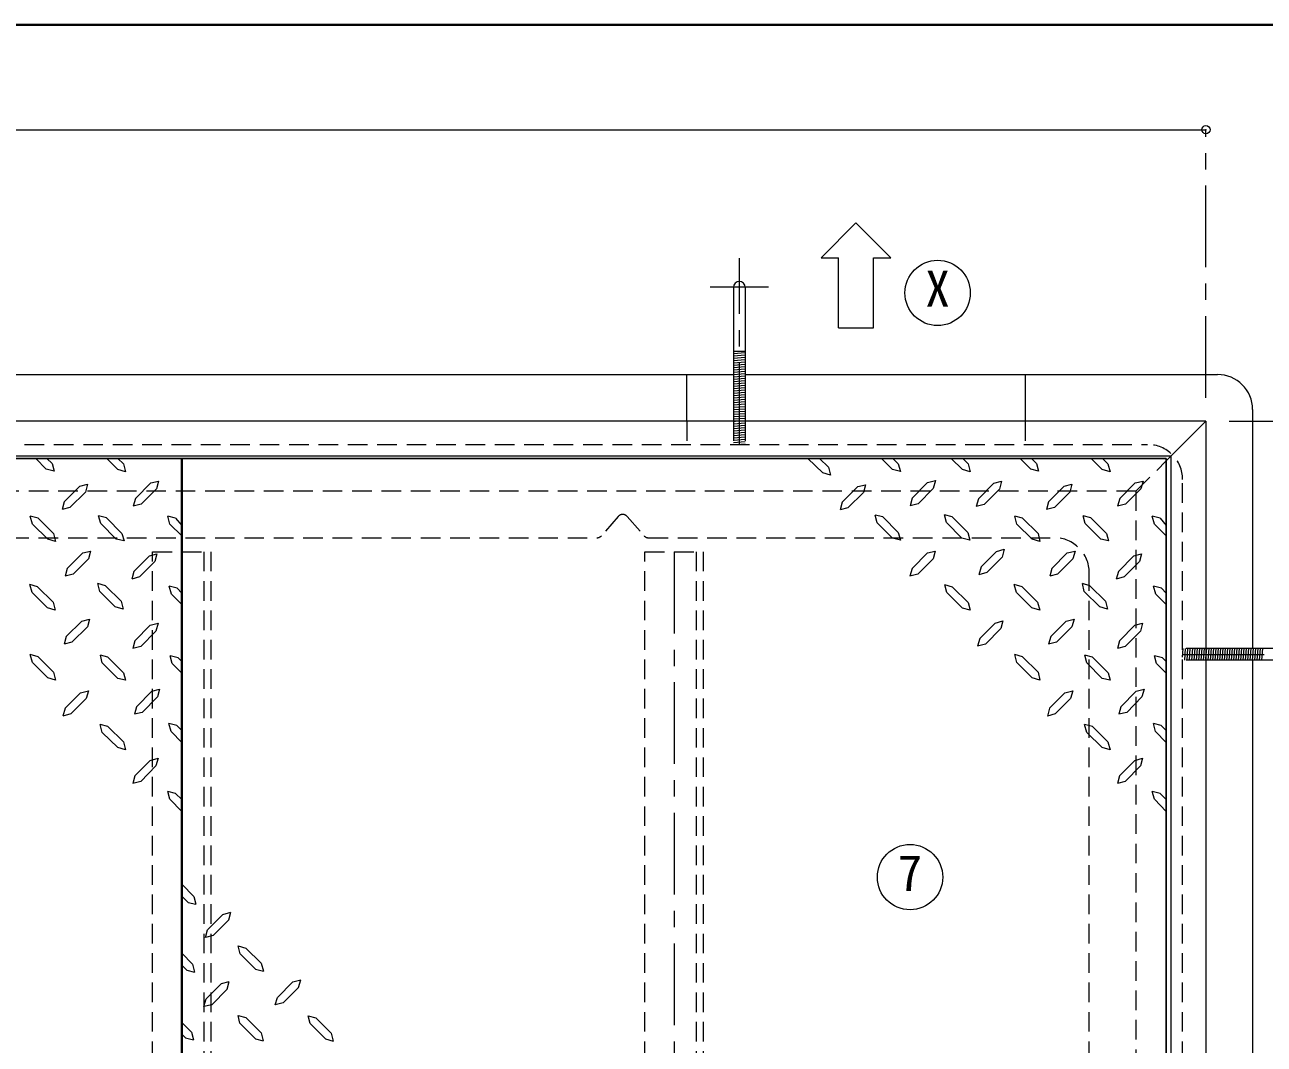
# Model space of a CAD drawing. Units: millimetres at full size, sheet at 1:7; details may follow other scales. Extents: x -1481 to 1354, y -996 to 971.
# Drawn here: x -134 to 397, y 534 to 971 of the extents above; entities that cross this region are included whole.
import ezdxf
from ezdxf.enums import TextEntityAlignment as Align

# ---------------------------------------------------------------- set-up
doc = ezdxf.new("R2010")
doc.units = ezdxf.units.MM
doc.header["$LTSCALE"] = 7
doc.header["$PDMODE"] = 32
doc.header["$PDSIZE"] = 3.5
doc.linetypes.add('CHAIN1', pattern=[8, 5, -1, 1, -1])
doc.linetypes.add('DASHED1', pattern=[1.8, 1.2, -0.6])
doc.layers.add('0-0____1', color=4, linetype='Continuous', lineweight=9)
doc.styles.add('ＭＳ ゴシック', font='')
doc.styles.get('ＭＳ ゴシック').set_extended_font_data('MS Gothic')

msp = doc.modelspace()

# ---------------------------------------------------------------- linework, layer by layer
at = {"layer": '0-0____1', "color": 1, "lineweight": 40}
for p, q in [((1354.458, 970.732), (-1480.542, 970.732)), ((-67.042, 450.732), (-67.042, 784.732))]:
    msp.add_line(p, q, dxfattribs=at)
at = {"layer": '0-0____1'}
for p, q in [((-928.042, 925.732), (371.958, 925.732)), ((221.958, 885.732), (206.958, 870.732)), ((221.958, 885.732), (236.958, 870.732)), ((206.958, 870.732), (214.458, 870.732)), ((214.458, 840.732), (214.458, 870.732)), ((229.458, 870.732), (236.958, 870.732)), ((229.458, 840.732), (229.458, 870.732)), ((214.458, 840.732), (229.458, 840.732)), ((174.458, 830.63), (169.458, 830.63)), ((169.458, 829.76), (174.458, 830.169)), ((169.458, 828.757), (174.458, 829.165)), ((169.458, 827.754), (174.458, 828.162)), ((169.458, 826.75), (174.458, 827.159)), ((169.458, 825.747), (174.458, 826.155)), ((169.458, 824.744), (174.458, 825.152)), ((169.458, 823.74), (174.458, 824.149)), ((169.458, 822.737), (174.458, 823.145)), ((169.458, 821.734), (174.458, 822.142)), ((169.458, 820.73), (174.458, 821.139)), ((169.458, 819.727), (174.458, 820.135)), ((169.458, 818.724), (174.458, 819.132)), ((169.458, 817.72), (174.458, 818.129)), ((169.458, 816.717), (174.458, 817.125)), ((169.458, 815.714), (174.458, 816.122)), ((169.458, 814.71), (174.458, 815.119)), ((169.458, 813.707), (174.458, 814.115)), ((169.458, 812.704), (174.458, 813.112)), ((169.458, 811.7), (174.458, 812.109)), ((169.458, 810.697), (174.458, 811.106)), ((169.458, 809.694), (174.458, 810.102)), ((169.458, 808.69), (174.458, 809.099)), ((169.458, 807.687), (174.458, 808.096)), ((169.458, 806.684), (174.458, 807.092)), ((169.458, 805.68), (174.458, 806.089)), ((169.458, 804.677), (174.458, 805.086)), ((169.458, 803.674), (174.458, 804.082)), ((169.458, 802.67), (174.458, 803.079)), ((169.458, 801.667), (174.458, 802.076)), ((170.291, 800.732), (174.458, 801.072)), ((-129.602, 784.732), (-125.16, 780.112)), ((-124.845, 784.732), (-122.64, 782.527)), ((-122.64, 782.527), (-121.8, 779.272)), ((-99.225, 784.732), (-94.5, 780.007)), ((-94.395, 784.732), (-92.085, 782.422)), ((-92.085, 782.422), (-91.14, 779.062)), ((201.349, 784.732), (207.695, 778.537)), ((206.33, 784.732), (210.11, 780.952)), ((232.895, 784.732), (237.62, 780.007)), ((262.82, 784.732), (267.545, 780.007)), ((267.755, 784.732), (270.065, 782.422)), ((270.065, 782.422), (270.905, 779.062)), ((292.398, 784.732), (296.84, 780.112)), ((297.155, 784.732), (299.36, 782.527)), ((299.36, 782.527), (300.2, 779.272)), ((322.775, 784.732), (327.5, 780.007)), ((327.605, 784.732), (329.915, 782.422)), ((329.915, 782.422), (330.86, 779.062)), ((356.958, 785.732), (354.958, 783.732)), ((-121.8, 779.272), (-125.16, 780.112)), ((-91.14, 779.062), (-94.5, 780.007)), ((270.905, 779.062), (267.545, 780.007)), ((300.2, 779.272), (296.84, 780.112)), ((330.86, 779.062), (327.5, 780.007)), ((-117.495, 766.147), (-110.775, 772.867)), ((-110.775, 772.867), (-107.52, 773.707)), ((-107.52, 773.707), (-108.36, 770.347)), ((-86.94, 767.512), (-80.325, 774.232)), ((-84.525, 765.097), (-77.91, 771.712)), ((-80.325, 774.232), (-76.965, 775.072)), ((-76.965, 775.072), (-77.91, 771.712)), ((215.99, 765.937), (222.71, 772.657)), ((222.71, 772.657), (225.965, 773.497)), ((225.965, 773.497), (225.125, 770.137)), ((248.54, 765.307), (255.05, 771.922)), ((274.475, 767.407), (281.09, 774.127)), ((276.89, 764.992), (283.505, 771.607)), ((304.505, 766.147), (311.225, 772.867)), ((311.225, 772.867), (314.48, 773.707)), ((314.48, 773.707), (313.64, 770.347)), ((335.06, 767.512), (341.675, 774.232)), ((337.475, 765.097), (344.09, 771.712)), ((341.675, 774.232), (345.035, 775.072)), ((345.035, 775.072), (344.09, 771.712)), ((-117.495, 766.147), (-118.335, 762.892)), ((-114.975, 763.732), (-108.36, 770.347)), ((-86.94, 767.512), (-87.885, 764.257)), ((-84.525, 765.097), (-87.885, 764.257)), ((215.99, 765.937), (215.15, 762.682)), ((218.51, 763.522), (225.125, 770.137)), ((246.02, 767.722), (245.18, 764.467)), ((248.54, 765.307), (245.18, 764.467)), ((274.475, 767.407), (273.53, 764.152)), ((304.505, 766.147), (303.665, 762.892)), ((307.025, 763.732), (313.64, 770.347)), ((335.06, 767.512), (334.115, 764.257)), ((337.475, 765.097), (334.115, 764.257)), ((-128.625, 759.112), (-131.985, 759.952)), ((-131.04, 756.592), (-131.985, 759.952)), ((-114.975, 763.732), (-118.335, 762.892)), ((-101.745, 756.802), (-102.69, 760.162)), ((-99.33, 759.217), (-102.69, 760.162)), ((-69.72, 759.112), (-73.08, 759.952)), ((-72.135, 756.592), (-73.08, 759.952)), ((218.51, 763.522), (215.15, 762.682)), ((233.42, 759.637), (230.165, 760.477)), ((231.005, 757.117), (230.165, 760.477)), ((260.72, 757.222), (259.88, 760.582)), ((263.135, 759.637), (259.88, 760.582)), ((276.89, 764.992), (273.53, 764.152)), ((293.375, 759.112), (290.015, 759.952)), ((290.96, 756.592), (290.015, 759.952)), ((307.025, 763.732), (303.665, 762.892)), ((320.255, 756.802), (319.31, 760.162)), ((322.67, 759.217), (319.31, 760.162)), ((352.28, 759.112), (348.92, 759.952)), ((349.865, 756.592), (348.92, 759.952)), ((-131.04, 756.592), (-124.53, 750.082)), ((-128.625, 759.112), (-122.01, 752.497)), ((-101.745, 756.802), (-95.13, 750.187)), ((-99.33, 759.217), (-92.715, 752.602)), ((-72.135, 756.592), (-67.042, 751.499)), ((-69.72, 759.112), (-67.042, 756.052)), ((231.005, 757.117), (237.62, 750.502)), ((233.42, 759.637), (240.035, 752.917)), ((260.72, 757.222), (267.335, 750.607)), ((263.135, 759.637), (269.855, 753.022)), ((290.96, 756.592), (297.47, 750.082)), ((293.375, 759.112), (299.99, 752.497)), ((320.255, 756.802), (326.87, 750.187)), ((322.67, 759.217), (329.285, 752.602)), ((349.865, 756.592), (354.958, 751.499)), ((352.28, 759.112), (354.958, 756.052)), ((-121.17, 749.137), (-124.53, 750.082)), ((-122.01, 752.497), (-121.17, 749.137)), ((-91.77, 749.347), (-95.13, 750.187)), ((-92.715, 752.602), (-91.77, 749.347)), ((270.695, 749.767), (267.335, 750.607)), ((269.855, 753.022), (270.695, 749.767)), ((300.83, 749.137), (297.47, 750.082)), ((299.99, 752.497), (300.83, 749.137)), ((330.23, 749.347), (326.87, 750.187)), ((329.285, 752.602), (330.23, 749.347)), ((-116.13, 737.482), (-109.515, 744.202)), ((-109.515, 744.202), (-106.155, 745.042)), ((-106.155, 745.042), (-107.1, 741.682)), ((-80.955, 742.942), (-77.7, 743.887)), ((-77.7, 743.887), (-78.54, 740.527)), ((246.02, 737.482), (252.635, 744.202)), ((252.635, 744.202), (255.89, 745.042)), ((255.89, 745.042), (255.05, 741.682)), ((275.63, 738.217), (282.245, 744.832)), ((282.245, 744.832), (285.5, 745.777)), ((285.5, 745.777), (284.66, 742.417)), ((305.87, 737.482), (312.485, 744.202)), ((312.485, 744.202), (315.845, 745.042)), ((315.845, 745.042), (314.9, 741.682)), ((341.045, 742.942), (344.3, 743.887)), ((344.3, 743.887), (343.46, 740.527)), ((-113.61, 735.067), (-107.1, 741.682)), ((-87.57, 736.327), (-80.955, 742.942)), ((-85.155, 733.912), (-78.54, 740.527)), ((248.435, 735.067), (255.05, 741.682)), ((278.045, 735.802), (284.66, 742.417)), ((308.39, 735.067), (314.9, 741.682)), ((334.43, 736.327), (341.045, 742.942)), ((336.845, 733.912), (343.46, 740.527)), ((-116.13, 737.482), (-116.97, 734.227)), ((-113.61, 735.067), (-116.97, 734.227)), ((-87.57, 736.327), (-88.515, 732.967)), ((-85.155, 733.912), (-88.515, 732.967)), ((246.02, 737.482), (245.075, 734.227)), ((248.435, 735.067), (245.075, 734.227)), ((275.63, 738.217), (274.685, 734.857)), ((278.045, 735.802), (274.685, 734.857)), ((305.87, 737.482), (305.03, 734.227)), ((308.39, 735.067), (305.03, 734.227)), ((334.43, 736.327), (333.485, 732.967)), ((336.845, 733.912), (333.485, 732.967)), ((-128.835, 729.712), (-132.195, 730.657)), ((-131.25, 727.297), (-132.195, 730.657)), ((-128.835, 729.712), (-122.22, 723.097)), ((-99.75, 730.132), (-103.005, 731.077)), ((-102.165, 727.717), (-103.005, 731.077)), ((-99.75, 730.132), (-93.03, 723.517)), ((-69.09, 729.082), (-72.45, 729.922)), ((-71.505, 726.562), (-72.45, 729.922)), ((-69.09, 729.082), (-67.042, 727.034)), ((263.345, 729.607), (260.09, 730.552)), ((260.93, 727.192), (260.09, 730.552)), ((263.345, 729.607), (270.065, 722.992)), ((293.165, 729.712), (289.805, 730.657)), ((290.75, 727.297), (289.805, 730.657)), ((293.165, 729.712), (299.78, 723.097)), ((322.25, 730.132), (318.995, 731.077)), ((319.835, 727.717), (318.995, 731.077)), ((322.25, 730.132), (328.97, 723.517)), ((352.91, 729.082), (349.55, 729.922)), ((350.495, 726.562), (349.55, 729.922)), ((352.91, 729.082), (354.958, 727.034)), ((-131.25, 727.297), (-124.635, 720.682)), ((-122.22, 723.097), (-121.275, 719.737)), ((-102.165, 727.717), (-95.55, 721.102)), ((-93.03, 723.517), (-92.19, 720.157)), ((-71.505, 726.562), (-67.042, 722.099)), ((260.93, 727.192), (267.545, 720.577)), ((270.065, 722.992), (270.905, 719.737)), ((290.75, 727.297), (297.365, 720.682)), ((299.78, 723.097), (300.725, 719.737)), ((319.835, 727.717), (326.45, 721.102)), ((328.97, 723.517), (329.81, 720.157)), ((350.495, 726.562), (354.958, 722.099)), ((-121.275, 719.737), (-124.635, 720.682)), ((-92.19, 720.157), (-95.55, 721.102)), ((270.905, 719.737), (267.545, 720.577)), ((300.725, 719.737), (297.365, 720.682)), ((329.81, 720.157), (326.45, 721.102)), ((-116.55, 708.397), (-109.935, 715.012)), ((-114.135, 705.982), (-107.52, 712.597)), ((-87.15, 706.507), (-80.535, 713.227)), ((-80.535, 713.227), (-77.175, 714.067)), ((-77.175, 714.067), (-78.12, 710.707)), ((305.45, 708.397), (312.065, 715.012)), ((307.865, 705.982), (314.48, 712.597)), ((334.85, 706.507), (341.465, 713.227)), ((341.465, 713.227), (344.825, 714.067)), ((344.825, 714.067), (343.88, 710.707)), ((-116.55, 708.397), (-117.495, 705.037)), ((-84.63, 704.092), (-78.12, 710.707)), ((275, 707.557), (274.055, 704.197)), ((277.415, 705.142), (284.03, 711.757)), ((305.45, 708.397), (304.505, 705.037)), ((337.37, 704.092), (343.88, 710.707)), ((-114.135, 705.982), (-117.495, 705.037)), ((-87.15, 706.507), (-87.99, 703.252)), ((-84.63, 704.092), (-87.99, 703.252)), ((277.415, 705.142), (274.055, 704.197)), ((307.865, 705.982), (304.505, 705.037)), ((334.85, 706.507), (334.01, 703.252)), ((337.37, 704.092), (334.01, 703.252)), ((371.958, 699.065), (372.298, 703.232)), ((372.893, 698.232), (373.301, 703.232)), ((373.896, 698.232), (374.305, 703.232)), ((374.9, 698.232), (375.308, 703.232)), ((375.903, 698.232), (376.311, 703.232)), ((376.906, 698.232), (377.315, 703.232)), ((377.91, 698.232), (378.318, 703.232)), ((378.913, 698.232), (379.321, 703.232)), ((379.916, 698.232), (380.325, 703.232)), ((380.92, 698.232), (381.328, 703.232)), ((381.923, 698.232), (382.331, 703.232)), ((382.926, 698.232), (383.335, 703.232)), ((383.93, 698.232), (384.338, 703.232)), ((384.933, 698.232), (385.341, 703.232)), ((385.936, 698.232), (386.345, 703.232)), ((386.94, 698.232), (387.348, 703.232)), ((387.943, 698.232), (388.351, 703.232)), ((388.946, 698.232), (389.355, 703.232)), ((389.95, 698.232), (390.358, 703.232)), ((390.953, 698.232), (391.361, 703.232)), ((391.956, 698.232), (392.365, 703.232)), ((392.96, 698.232), (393.368, 703.232)), ((393.963, 698.232), (394.371, 703.232)), ((394.966, 698.232), (395.375, 703.232)), ((395.97, 698.232), (396.378, 703.232)), ((-131.04, 697.267), (-131.985, 700.627)), ((-128.625, 699.682), (-131.985, 700.627)), ((-131.04, 697.267), (-124.53, 690.652)), ((-128.625, 699.682), (-122.01, 693.067)), ((-98.7, 699.577), (-101.955, 700.417)), ((-101.115, 697.057), (-101.955, 700.417)), ((-101.115, 697.057), (-94.5, 690.442)), ((-98.7, 699.577), (-91.98, 692.857)), ((-71.19, 696.742), (-72.03, 700.102)), ((-68.67, 699.262), (-72.03, 700.102)), ((-71.19, 696.742), (-67.042, 692.594)), ((-68.67, 699.262), (-67.042, 697.634)), ((290.96, 697.267), (290.015, 700.627)), ((293.375, 699.682), (290.015, 700.627)), ((290.96, 697.267), (297.47, 690.652)), ((293.375, 699.682), (299.99, 693.067)), ((323.3, 699.577), (320.045, 700.417)), ((320.885, 697.057), (320.045, 700.417)), ((320.885, 697.057), (327.5, 690.442)), ((323.3, 699.577), (330.02, 692.857)), ((350.81, 696.742), (349.97, 700.102)), ((353.33, 699.262), (349.97, 700.102)), ((350.81, 696.742), (354.958, 692.594)), ((353.33, 699.262), (354.958, 697.634)), ((-122.01, 693.067), (-121.17, 689.707)), ((-91.98, 692.857), (-91.14, 689.602)), ((299.99, 693.067), (300.83, 689.707)), ((330.02, 692.857), (330.86, 689.602)), ((-121.17, 689.707), (-124.53, 690.652)), ((-91.14, 689.602), (-94.5, 690.442)), ((-79.905, 684.982), (-76.545, 685.822)), ((-76.545, 685.822), (-77.49, 682.462)), ((300.83, 689.707), (297.47, 690.652)), ((330.86, 689.602), (327.5, 690.442)), ((342.095, 684.982), (345.455, 685.822)), ((345.455, 685.822), (344.51, 682.462)), ((-117.075, 677.632), (-110.46, 684.247)), ((-114.66, 675.217), (-108.045, 681.832)), ((-86.52, 678.262), (-79.905, 684.982)), ((-84, 675.847), (-77.49, 682.462)), ((304.925, 677.632), (311.54, 684.247)), ((307.34, 675.217), (313.955, 681.832)), ((335.48, 678.262), (342.095, 684.982)), ((338, 675.847), (344.51, 682.462)), ((-117.075, 677.632), (-118.02, 674.272)), ((-114.66, 675.217), (-118.02, 674.272)), ((-86.52, 678.262), (-87.36, 675.007)), ((-84, 675.847), (-87.36, 675.007)), ((304.925, 677.632), (303.98, 674.272)), ((307.34, 675.217), (303.98, 674.272)), ((335.48, 678.262), (334.64, 675.007)), ((338, 675.847), (334.64, 675.007)), ((-98.7, 669.757), (-102.06, 670.597)), ((-101.115, 667.237), (-102.06, 670.597)), ((-98.7, 669.757), (-92.085, 663.142)), ((-71.61, 667.657), (-72.555, 671.017)), ((-69.195, 670.177), (-72.555, 671.017)), ((-69.195, 670.177), (-67.042, 668.024)), ((323.3, 669.757), (319.94, 670.597)), ((320.885, 667.237), (319.94, 670.597)), ((323.3, 669.757), (329.915, 663.142)), ((350.39, 667.657), (349.445, 671.017)), ((352.805, 670.177), (349.445, 671.017)), ((352.805, 670.177), (354.958, 668.024)), ((-101.115, 667.237), (-94.5, 660.727)), ((-71.61, 667.657), (-67.042, 662.907)), ((320.885, 667.237), (327.5, 660.727)), ((350.39, 667.657), (354.958, 662.907)), ((-91.14, 659.782), (-94.5, 660.727)), ((-92.085, 663.142), (-91.14, 659.782)), ((330.86, 659.782), (327.5, 660.727)), ((329.915, 663.142), (330.86, 659.782)), ((-87.15, 648.652), (-80.535, 655.267)), ((-80.535, 655.267), (-77.175, 656.212)), ((-77.175, 656.212), (-78.12, 652.852)), ((334.85, 648.652), (341.465, 655.267)), ((341.465, 655.267), (344.825, 656.212)), ((344.825, 656.212), (343.88, 652.852)), ((-87.15, 648.652), (-87.99, 645.292)), ((-84.63, 646.237), (-78.12, 652.852)), ((334.85, 648.652), (334.01, 645.292)), ((337.37, 646.237), (343.88, 652.852)), ((-84.63, 646.237), (-87.99, 645.292)), ((337.37, 646.237), (334.01, 645.292)), ((-72.135, 638.572), (-73.08, 641.932)), ((-69.72, 641.092), (-73.08, 641.932)), ((-72.135, 638.572), (-67.042, 633.276)), ((-69.72, 641.092), (-67.042, 638.414)), ((349.865, 638.572), (348.92, 641.932)), ((352.28, 641.092), (348.92, 641.932)), ((349.865, 638.572), (354.958, 633.276)), ((352.28, 641.092), (354.958, 638.414)), ((-61.95, 596.892), (-67.042, 602.188)), ((-64.365, 594.372), (-67.042, 597.049)), ((-61.95, 596.892), (-61.005, 593.532)), ((-64.365, 594.372), (-61.005, 593.532)), ((-49.455, 589.227), (-46.095, 590.172)), ((-46.935, 586.812), (-46.095, 590.172)), ((-49.455, 589.227), (-55.965, 582.612)), ((-46.935, 586.812), (-53.55, 580.197)), ((-56.91, 579.252), (-55.965, 582.612)), ((-53.55, 580.197), (-56.91, 579.252)), ((-42.945, 575.682), (-39.585, 574.737)), ((-42, 572.322), (-42.945, 575.682)), ((-32.97, 568.227), (-39.585, 574.737)), ((-62.475, 567.807), (-67.042, 572.557)), ((-35.385, 565.707), (-42, 572.322)), ((-64.89, 565.287), (-67.042, 567.439)), ((-64.89, 565.287), (-61.53, 564.447)), ((-62.475, 567.807), (-61.53, 564.447)), ((-35.385, 565.707), (-32.025, 564.867)), ((-32.97, 568.227), (-32.025, 564.867)), ((-50.085, 559.617), (-56.595, 553.002)), ((-50.085, 559.617), (-46.725, 560.457)), ((-47.565, 557.202), (-46.725, 560.457)), ((-19.425, 560.247), (-26.04, 553.632)), ((-19.425, 560.247), (-16.065, 561.192)), ((-17.01, 557.832), (-16.065, 561.192)), ((-57.54, 549.642), (-56.595, 553.002)), ((-47.565, 557.202), (-54.18, 550.482)), ((-17.01, 557.832), (-23.625, 551.217)), ((-54.18, 550.482), (-57.54, 549.642)), ((-62.895, 538.722), (-67.042, 542.869)), ((-42.945, 545.862), (-39.585, 545.022)), ((-42.105, 542.607), (-42.945, 545.862)), ((-35.385, 535.887), (-42.105, 542.607)), ((-32.97, 538.407), (-39.585, 545.022)), ((-12.915, 545.757), (-9.555, 544.812)), ((-12.075, 542.397), (-12.915, 545.757)), ((-5.46, 535.782), (-12.075, 542.397)), ((-3.045, 538.197), (-9.555, 544.812)), ((-65.415, 536.202), (-67.042, 537.829)), ((-62.895, 538.722), (-62.055, 535.362)), ((-32.97, 538.407), (-32.13, 535.047)), ((-3.045, 538.197), (-2.1, 534.837)), ((-65.415, 536.202), (-62.055, 535.362)), ((-35.385, 535.887), (-32.13, 535.047)), ((-5.46, 535.782), (-2.1, 534.837))]:
    msp.add_line(p, q, dxfattribs=at)
at = {"layer": '0-0____1', "linetype": 'CHAIN1'}
for p, q in [((371.958, 810.732), (371.958, 925.732)), ((171.958, 790.732), (171.958, 870.63)), ((184.458, 858.13), (159.458, 858.13)), ((381.958, 800.732), (616.958, 800.732)), ((143.958, 744.732), (143.958, 450.732)), ((361.958, 700.732), (441.856, 700.732))]:
    msp.add_line(p, q, dxfattribs=at)
at = {"layer": '0-0____1', "color": 7, "lineweight": 18}
for p, q in [((169.458, 858.13), (169.458, 800.732)), ((174.458, 858.13), (174.458, 800.732)), ((-275.542, 820.732), (169.458, 820.732)), ((149.458, 800.732), (149.458, 820.732)), ((174.458, 820.732), (376.958, 820.732)), ((294.458, 820.732), (294.458, 800.732)), ((391.958, 805.732), (391.958, 703.232)), ((371.958, 800.732), (-928.042, 800.732)), ((356.958, 785.732), (371.958, 800.732)), ((371.958, 800.732), (371.958, 450.732)), ((356.958, 785.732), (-913.042, 785.732)), ((356.958, 785.732), (356.958, 450.732)), ((429.356, 703.232), (371.958, 703.232)), ((429.356, 698.232), (371.958, 698.232)), ((391.958, 698.232), (391.958, 95.732))]:
    msp.add_line(p, q, dxfattribs=at)
at = {"layer": '0-0____1', "linetype": 'DASHED1'}
for p, q in [((149.458, 800.732), (149.458, 790.732)), ((169.458, 800.664), (170.291, 800.732)), ((169.458, 800.732), (169.458, 790.732)), ((169.458, 799.66), (174.458, 800.069)), ((169.458, 798.657), (174.458, 799.066)), ((169.458, 797.654), (174.458, 798.062)), ((169.458, 796.65), (174.458, 797.059)), ((174.458, 800.732), (174.458, 790.732)), ((294.458, 800.732), (294.458, 790.732)), ((169.458, 795.647), (174.458, 796.056)), ((169.458, 794.644), (174.458, 795.052)), ((169.458, 793.64), (174.458, 794.049)), ((169.458, 792.637), (174.458, 793.046)), ((169.458, 791.634), (174.458, 792.042)), ((-903.042, 790.732), (346.958, 790.732)), ((170.698, 790.732), (174.458, 791.039)), ((341.958, 770.732), (354.958, 783.732)), ((361.958, 450.732), (361.958, 775.732)), ((341.958, 770.732), (-742.042, 770.732)), ((341.958, 770.732), (341.958, 450.732)), ((120.078, 759.88), (112.802, 751.583)), ((123.837, 759.88), (131.114, 751.583)), ((-267.007, 750.732), (110.922, 750.732)), ((132.993, 750.732), (306.958, 750.732)), ((-57.542, 744.732), (-57.542, 450.732)), ((153.458, 744.732), (153.458, 450.732)), ((321.958, 450.732), (321.958, 735.732)), ((371.958, 703.232), (361.958, 703.232)), ((361.958, 699.473), (362.265, 703.232)), ((362.86, 698.232), (363.268, 703.232)), ((363.863, 698.232), (364.271, 703.232)), ((364.866, 698.232), (365.275, 703.232)), ((365.87, 698.232), (366.278, 703.232)), ((366.873, 698.232), (367.281, 703.232)), ((367.876, 698.232), (368.285, 703.232)), ((368.88, 698.232), (369.288, 703.232)), ((369.883, 698.232), (370.291, 703.232)), ((370.886, 698.232), (371.295, 703.232)), ((371.958, 698.232), (361.958, 698.232)), ((371.89, 698.232), (371.958, 699.065))]:
    msp.add_line(p, q, dxfattribs=at)
at = {"layer": '0-0____1', "color": 5, "lineweight": 25}
for p, q in [((-747.947, 784.732), (354.958, 784.732)), ((354.958, 784.732), (354.958, 450.732))]:
    msp.add_line(p, q, dxfattribs=at)
at = {"layer": '0-0____1', "color": 7, "linetype": 'DASHED1', "lineweight": 18}
for p, q in [((-79.542, 744.732), (-54.542, 744.732)), ((-79.542, 450.732), (-79.542, 744.732)), ((-54.542, 744.732), (-54.542, 450.732)), ((131.458, 744.732), (156.458, 744.732)), ((131.458, 450.732), (131.458, 744.732)), ((156.458, 744.732), (156.458, 450.732))]:
    msp.add_line(p, q, dxfattribs=at)
at = {"layer": '0-0____1'}
for points in [[(237.725, 784.732), (240.035, 782.422), (240.98, 779.167), (237.62, 780.007)], [(210.11, 780.952), (211.055, 777.592), (207.695, 778.537)], [(246.02, 767.722), (252.635, 774.442), (255.995, 775.282), (255.05, 771.922)], [(281.09, 774.127), (284.345, 774.967), (283.505, 771.607)], [(240.035, 752.917), (240.98, 749.662), (237.62, 750.502)], [(-109.935, 715.012), (-106.575, 715.852), (-107.52, 712.597)], [(275, 707.557), (281.615, 714.172), (284.87, 715.117), (284.03, 711.757)], [(312.065, 715.012), (315.425, 715.852), (314.48, 712.597)], [(-110.46, 684.247), (-107.1, 685.087), (-108.045, 681.832)], [(311.54, 684.247), (314.9, 685.087), (313.955, 681.832)], [(-23.625, 551.217), (-26.985, 550.377), (-26.04, 553.632)]]:
    msp.add_lwpolyline(points, dxfattribs=at)
at = {"layer": '0-0____1', "color": 7, "lineweight": 18}
for centre in [(256.958, 855.732), (245.125, 605.186)]:
    msp.add_circle(centre, 14, dxfattribs=at)
for centre, radius, end in [((171.958, 858.13), 2.5, 180), ((376.958, 805.732), 15, 90)]:
    msp.add_arc(centre, radius, 0, end, dxfattribs=at)
at = {"layer": '0-0____1', "linetype": 'DASHED1'}
for centre, radius, start, end in [((346.958, 775.732), 15, 0, 90), ((121.958, 758.232), 2.5, 41.25117, 138.74883), ((110.922, 753.232), 2.5, 270, 318.74883), ((132.993, 753.232), 2.5, 221.25117, 270), ((306.958, 735.732), 15, 0, 90)]:
    msp.add_arc(centre, radius, start, end, dxfattribs=at)
at = {"layer": '0-0____1'}
msp.add_point((371.958, 925.732), dxfattribs=at)

# ---------------------------------------------------------------- texts
at = {"layer": '0-0____1', "color": 7, "style": 'ＭＳ ゴシック'}
for s, p in [('X', (251.708, 845.232)), ('7', (239.875, 594.686))]:
    msp.add_text(s, height=15.4, dxfattribs=at).set_placement(p, align=Align.BOTTOM_LEFT)

doc.saveas('drawing.dxf')
